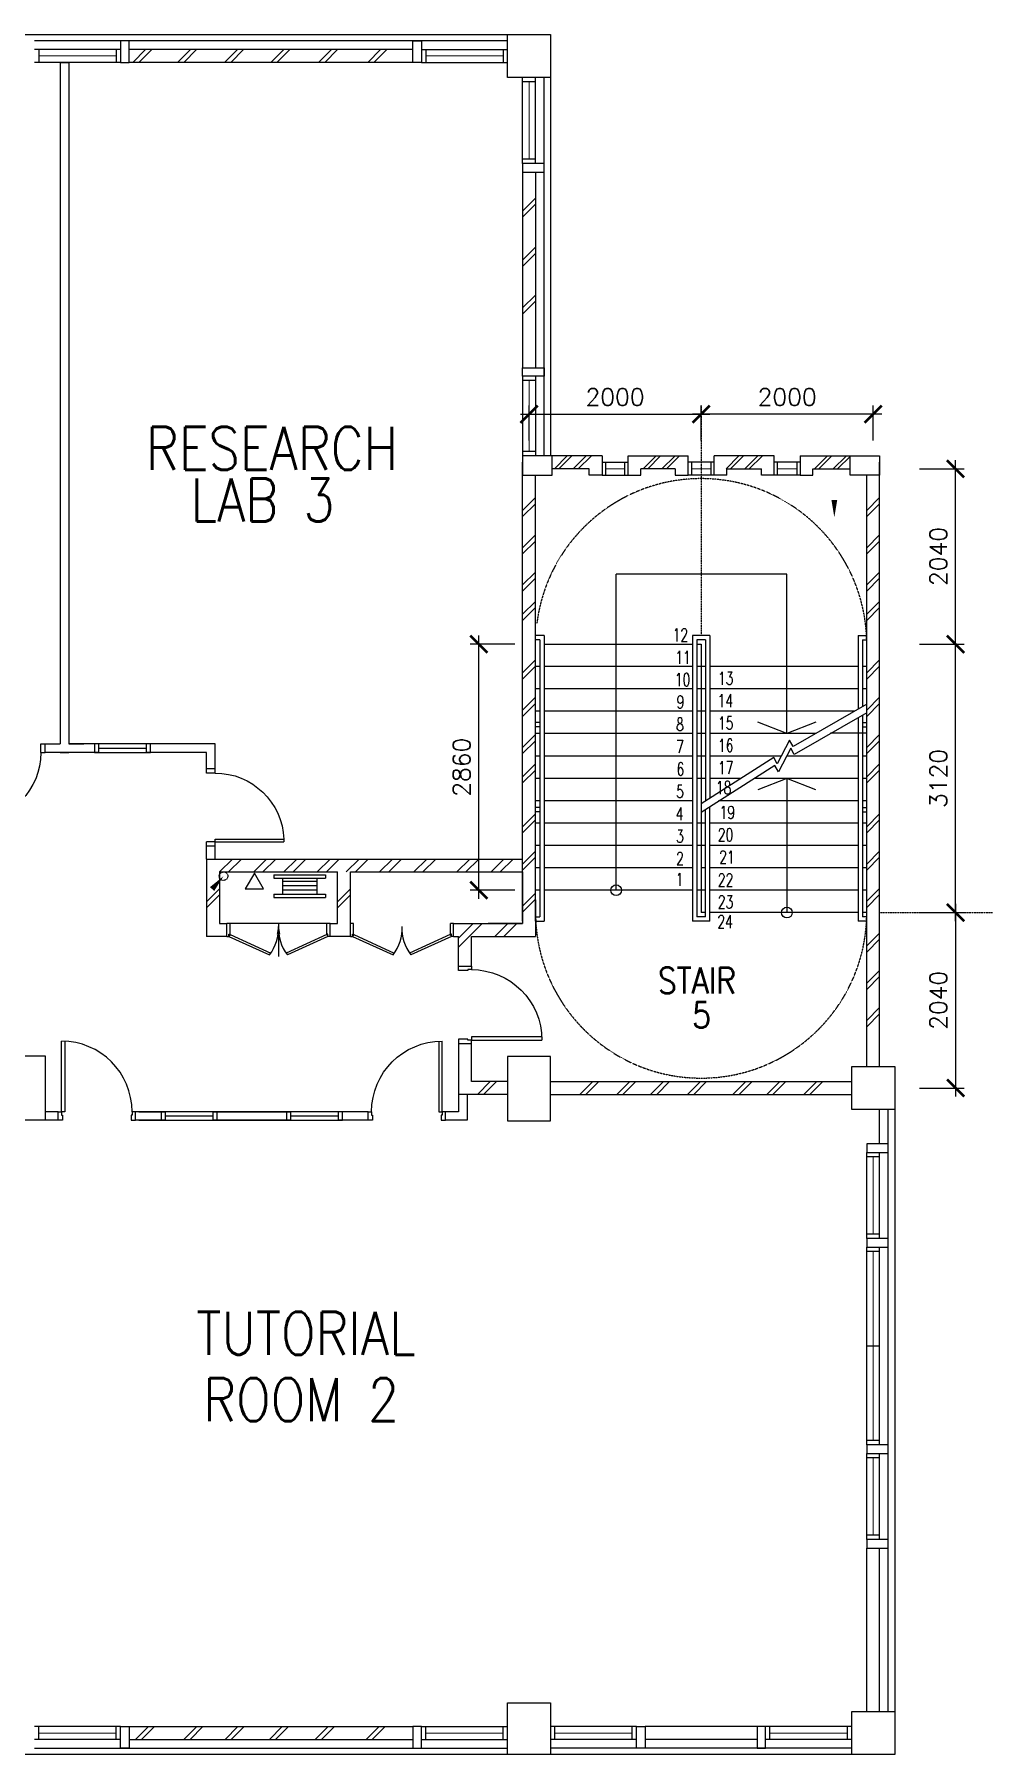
# Model space of a CAD drawing. Extents: x 1845062 to 1967303, y -845223 to -764674.
# Drawn here: x 1956165 to 1967303, y -784674 to -764674 of the extents above; entities that cross this region are included whole.
import ezdxf

# ---------------------------------------------------------------- set-up
doc = ezdxf.new("R2010")
doc.units = 0
doc.header["$LTSCALE"] = 12
doc.header["$MEASUREMENT"] = 0
doc.header["$PDSIZE"] = -2
for name, pattern in [('DASHDOT', [1, 0.5, -0.25, 0, -0.25]), ('DIVIDE', [1.25, 0.5, -0.25, 0, -0.25, 0, -0.25]), ('HIDDEN', [0.375, 0.25, -0.125])]:
    doc.linetypes.add(name, pattern=pattern)
doc.layers.get('0').update_dxf_attribs({"linetype": 'CONTINUOUS'})
doc.layers.get('DEFPOINTS').update_dxf_attribs({"linetype": 'CONTINUOUS'})
for name, color, linetype in [('-HR', 4, 'CONTINUOUS'), ('COL', 3, 'CONTINUOUS'), ('DIM', 7, 'CONTINUOUS'), ('DOOR', 5, 'CONTINUOUS'), ('DR', 7, 'CONTINUOUS'), ('H', 1, 'CONTINUOUS'), ('hatch', 7, 'CONTINUOUS'), ('LEG-T', 7, 'CONTINUOUS'), ('LINE', 7, 'CONTINUOUS'), ('partition', 7, 'CONTINUOUS'), ('PL', 5, 'CONTINUOUS'), ('stair', 7, 'CONTINUOUS'), ('T50', 4, 'CONTINUOUS'), ('WALL', 2, 'CONTINUOUS'), ('WIN', 5, 'CONTINUOUS'), ('WP', 50, 'DIVIDE')]:
    doc.layers.add(name, color=color, linetype=linetype)
doc.styles.add('ROMANS', font='romans')
doc.styles.get("Standard").update_dxf_attribs({"font": 'ROMANS.SHX'})
doc.dimstyles.new('STANDARD$0', dxfattribs={"dimscale": 0, "dimtxt": 8, "dimasz": 6, "dimexe": 1, "dimexo": 1, "dimgap": 3, "dimtad": 1, "dimdec": 0, "dimlfac": -1, "dimrnd": 1, "dimzin": 0, "dimdsep": 46, "dimtxsty": 'Standard', "dimcen": 0, "dimclrd": 5, "dimclre": 250, "dimadec": 0, "dimazin": 0, "dimtfac": 1, "dimtdec": 4, "dimtofl": 0, "dimtmove": 0, "dimatfit": 3, "dimfxl": 1, "dimtolj": 1, "dimtzin": 0, "dimarcsym": 0})

# ---------------------------------------------------------------- blocks, each defined once
blk = doc.blocks.new('FG')
at = {"layer": 'LINE', "linetype": 'Continuous'}
for points in [[(0, 0), (50, 0), (50, 100), (0, 100)], [(600, 0), (650, 0), (650, 100), (600, 100)]]:
    blk.add_lwpolyline(points, close=True, dxfattribs=at)
at = {"layer": 'LINE', "color": 5, "linetype": 'Continuous'}
for points in [[(600, 100), (50, 100)], [(50, 0), (600, 0)]]:
    blk.add_lwpolyline(points, dxfattribs=at)
at = {"layer": 'LINE', "color": 1, "linetype": 'Continuous'}
blk.add_lwpolyline([(50, 50), (600, 50)], dxfattribs=at)
blk = doc.blocks.new('_ARCHTICK')
at = {"color": 0, "linetype": 'ByBlock', "const_width": 0.15}
blk.add_lwpolyline([(-0.5, -0.5), (0.5, 0.5)], dxfattribs=at)
blk = doc.blocks.new('*D23')
at = {"color": 7, "lineweight": -2, "transparency": 16777216}
for p, q in [((2032382, -763691), (2032382, -760371)), ((2031962, -760471), (2032482, -760471)), ((2031962, -763591), (2032482, -763591))]:
    blk.add_line(p, q, dxfattribs=at)
at = {"layer": 'DEFPOINTS', "color": 0, "transparency": 16777216}
for p in [(2031862, -760471), (2032382, -760471), (2031862, -763591)]:
    blk.add_point(p, dxfattribs=at)
at = {"color": 7, "lineweight": -2, "transparency": 16777216, "xscale": 200, "yscale": 200, "zscale": 200}
for p, rotation in [((2032382, -760471), 90), ((2032382, -763591), 270)]:
    blk.add_blockref('_ARCHTICK', p, dxfattribs=dict(at, rotation=rotation))
at = {"color": 7, "transparency": 16777216, "insert": (2032182, -762031), "char_height": 200, "attachment_point": 5, "rotation": 90, "style": 'ROMANS'}
blk.add_mtext('\\A1;3120', dxfattribs=at)
blk = doc.blocks.new('*D24')
at = {"color": 7, "lineweight": -2, "transparency": 16777216}
for p, q in [((2032382, -760571), (2032382, -758331)), ((2031962, -758431), (2032482, -758431)), ((2031962, -760471), (2032482, -760471))]:
    blk.add_line(p, q, dxfattribs=at)
at = {"layer": 'DEFPOINTS', "color": 0, "transparency": 16777216}
for p in [(2031862, -758431), (2032382, -758431), (2031862, -760471)]:
    blk.add_point(p, dxfattribs=at)
at = {"color": 7, "lineweight": -2, "transparency": 16777216, "xscale": 200, "yscale": 200, "zscale": 200}
for p, rotation in [((2032382, -758431), 90), ((2032382, -760471), 270)]:
    blk.add_blockref('_ARCHTICK', p, dxfattribs=dict(at, rotation=rotation))
at = {"color": 7, "transparency": 16777216, "insert": (2032182, -759451), "char_height": 200, "attachment_point": 5, "rotation": 90, "style": 'ROMANS'}
blk.add_mtext('\\A1;2040', dxfattribs=at)
blk = doc.blocks.new('*D25')
at = {"color": 7, "lineweight": -2, "transparency": 16777216}
for p, q in [((2031962, -763591), (2032482, -763591)), ((2032382, -763491), (2032382, -765731)), ((2031962, -765631), (2032482, -765631))]:
    blk.add_line(p, q, dxfattribs=at)
at = {"layer": 'DEFPOINTS', "color": 0, "transparency": 16777216}
for p in [(2031862, -763591), (2031862, -765631), (2032382, -765631)]:
    blk.add_point(p, dxfattribs=at)
at = {"color": 7, "lineweight": -2, "transparency": 16777216, "xscale": 200, "yscale": 200, "zscale": 200}
for p, rotation in [((2032382, -763591), 90), ((2032382, -765631), 270)]:
    blk.add_blockref('_ARCHTICK', p, dxfattribs=dict(at, rotation=rotation))
at = {"color": 7, "transparency": 16777216, "insert": (2032182, -764611), "char_height": 200, "attachment_point": 5, "rotation": 90, "style": 'ROMANS'}
blk.add_mtext('\\A1;2040', dxfattribs=at)
blk = doc.blocks.new('*D26')
at = {"layer": 'DEFPOINTS', "color": 0, "transparency": 16777216}
for p in [(2029424, -757797), (2029424, -758201), (2031424, -758201)]:
    blk.add_point(p, dxfattribs=at)
at = {"layer": 'DIM', "color": 7, "lineweight": -2, "transparency": 16777216}
for p, q in [((2031524, -757797), (2029324, -757797)), ((2029424, -758101), (2029424, -757697)), ((2031424, -758101), (2031424, -757697))]:
    blk.add_line(p, q, dxfattribs=at)
at = {"layer": 'DIM', "color": 7, "lineweight": -2, "transparency": 16777216, "xscale": 200, "yscale": 200, "zscale": 200}
for p, rotation in [((2029424, -757797), 180.0000000117394), ((2031424, -757797), 1.173932950848666e-08)]:
    blk.add_blockref('_ARCHTICK', p, dxfattribs=dict(at, rotation=rotation))
at = {"layer": 'DIM', "color": 7, "transparency": 16777216, "insert": (2030424, -757597), "char_height": 200, "attachment_point": 5, "rotation": 0, "style": 'ROMANS'}
blk.add_mtext('\\A1;2000', dxfattribs=at)
blk = doc.blocks.new('*D27')
at = {"layer": 'DEFPOINTS', "color": 0, "transparency": 16777216}
for p in [(2029424, -757797), (2027424, -758201), (2029424, -758201)]:
    blk.add_point(p, dxfattribs=at)
at = {"layer": 'DIM', "color": 7, "lineweight": -2, "transparency": 16777216}
for p, q in [((2027324, -757797), (2029524, -757797)), ((2027424, -758101), (2027424, -757697)), ((2029424, -758101), (2029424, -757697))]:
    blk.add_line(p, q, dxfattribs=at)
at = {"layer": 'DIM', "color": 7, "lineweight": -2, "transparency": 16777216, "xscale": 200, "yscale": 200, "zscale": 200, "rotation": 180}
blk.add_blockref('_ARCHTICK', (2027424, -757797), dxfattribs=at)
at = {"layer": 'DIM', "color": 7, "lineweight": -2, "transparency": 16777216, "xscale": 200, "yscale": 200, "zscale": 200}
blk.add_blockref('_ARCHTICK', (2029424, -757797), dxfattribs=at)
at = {"layer": 'DIM', "color": 7, "transparency": 16777216, "insert": (2028424, -757597), "char_height": 200, "attachment_point": 5, "style": 'ROMANS'}
blk.add_mtext('\\A1;2000', dxfattribs=at)
blk = doc.blocks.new('*D28')
at = {"color": 7, "lineweight": -2, "transparency": 16777216}
for p, q in [((2026840, -763431), (2026840, -760371)), ((2027260, -760471), (2026740, -760471)), ((2027260, -763331), (2026740, -763331))]:
    blk.add_line(p, q, dxfattribs=at)
at = {"layer": 'DEFPOINTS', "color": 0, "transparency": 16777216}
for p in [(2026840, -760471), (2027360, -760471), (2027360, -763331)]:
    blk.add_point(p, dxfattribs=at)
at = {"color": 7, "lineweight": -2, "transparency": 16777216, "xscale": 200, "yscale": 200, "zscale": 200}
for p, rotation in [((2026840, -760471), 90), ((2026840, -763331), 270)]:
    blk.add_blockref('_ARCHTICK', p, dxfattribs=dict(at, rotation=rotation))
at = {"color": 7, "transparency": 16777216, "insert": (2026640, -761901), "char_height": 200, "attachment_point": 5, "rotation": 90, "style": 'ROMANS'}
blk.add_mtext('\\A1;2860', dxfattribs=at)
blk = doc.blocks.new('d900-1b1')
at = {"layer": 'DR'}
for p, q in [((40, 100), (40, 920)), ((80, 919), (80, 100)), ((0, 0), (0, 100)), ((0, 100), (40, 100)), ((50, 0), (0, 0)), ((80, 100), (40, 100)), ((40, 100), (40, 60)), ((40, 60), (50, 60)), ((50, 60), (50, 0)), ((860, 60), (850, 60)), ((850, 60), (850, 0)), ((850, 0), (900, 0)), ((860, 100), (860, 60)), ((900, 100), (860, 100)), ((900, 0), (900, 100))]:
    blk.add_line(p, q, dxfattribs=at)
blk.add_arc((40, 100), 820, 0, 90, dxfattribs=at)
blk = doc.blocks.new('D900')
at = {"layer": 'DOOR', "color": 7}
for p, q in [((50, 100), (50, 899)), ((80, 899), (50, 899)), ((80, 100), (80, 899)), ((0, 100), (0, 0)), ((0, 100), (50, 100)), ((0, 0), (50, 0)), ((50, 100), (50, 0)), ((50, 100), (80, 100)), ((850, 100), (850, 0)), ((850, 100), (900, 100)), ((850, 0), (900, 0)), ((900, 100), (900, 0))]:
    blk.add_line(p, q, dxfattribs=at)
blk.add_arc((50, 100), 800, 0, 87.8509, dxfattribs=at)
blk = doc.blocks.new('DR-900-B')
at = {"layer": 'DR'}
for p, q in [((0, 900), (-150, 900)), ((-150, 900), (-150, 860)), ((-150, 860), (-110, 860)), ((-110, 860), (-110, 850)), ((-110, 850), (0, 850)), ((0, 850), (0, 900)), ((-150, 40), (-970, 40)), ((-969, 80), (-150, 80)), ((-150, 80), (-150, 40)), ((-150, 40), (-110, 40)), ((-150, 0), (-150, 40)), ((0, 0), (-150, 0)), ((-110, 50), (0, 50)), ((-110, 40), (-110, 50)), ((0, 50), (0, 0))]:
    blk.add_line(p, q, dxfattribs=at)
blk.add_arc((-150, 40), 820, 90, 180, dxfattribs=at)
blk = doc.blocks.new('AM-STR1M-IT')
at = {"layer": 'COL'}
for points in [[(-3732, 7350), (-4075, 7350), (-4075, 7125), (-3732, 7125)], [(-3732, 7350), (-4075, 7350), (-4075, 7125), (-3732, 7125)], [(-268, 7350), (75, 7350), (75, 7125), (-268, 7125)]]:
    blk.add_lwpolyline(points, close=True, dxfattribs=at)
at = {"layer": 'H'}
for p, q in [((-3706, 7200), (-3556, 7350)), ((-3654.4, 7200), (-3504.4, 7350)), ((-3489.3, 7197.8), (-3339.3, 7347.8)), ((-3427.5, 7197.8), (-3277.5, 7347.8)), ((-2672.9, 7200), (-2522.9, 7350)), ((-2621.2, 7200), (-2471.2, 7350)), ((-2456.1, 7197.8), (-2306.1, 7347.8)), ((-2404.5, 7197.8), (-2254.5, 7347.8)), ((-1710.4, 7200), (-1560.4, 7350)), ((-1658.7, 7200), (-1508.7, 7350)), ((-1493.6, 7197.8), (-1343.6, 7347.8)), ((-1442, 7197.8), (-1292, 7347.8)), ((-681.7, 7200), (-531.7, 7350)), ((-630, 7200), (-480, 7350)), ((-465, 7197.8), (-315, 7347.8)), ((-413.3, 7197.8), (-263.3, 7347.8))]:
    blk.add_line(p, q, dxfattribs=at)
at = {"layer": 'hatch', "color": 1}
for p, q in [((-3925, 6865.5), (-4075, 6715.5)), ((75, 6865.5), (-75, 6715.5)), ((-3925, 6793.9), (-4075, 6643.9)), ((75, 6793.9), (-75, 6643.9)), ((-3925, 6431.5), (-4075, 6281.5)), ((75, 6431.5), (-75, 6281.5)), ((-3925, 6359.9), (-4075, 6209.9)), ((75, 6359.9), (-75, 6209.9)), ((-3925, 5998.6), (-4075, 5848.6)), ((-3925, 5927), (-4075, 5777)), ((75, 5998.6), (-75, 5848.6)), ((75, 5927), (-75, 5777)), ((-3925, 5657.9), (-4075, 5507.9)), ((75, 5657.9), (-75, 5507.9)), ((-3925, 5586.2), (-4075, 5436.2)), ((75, 5586.2), (-75, 5436.2)), ((-3925, 4976.5), (-4075, 4826.5)), ((-3925, 4904.9), (-4075, 4754.9)), ((75, 4976.5), (-75, 4826.5)), ((75, 4904.9), (-75, 4754.9)), ((-3925, 4542.5), (-4075, 4392.5)), ((-3925, 4470.9), (-4075, 4320.9)), ((75, 4542.5), (-75, 4392.5)), ((75, 4470.9), (-75, 4320.9)), ((-3925, 4109.6), (-4075, 3959.6)), ((-3925, 4038), (-4075, 3888)), ((75, 4109.6), (-75, 3959.6)), ((75, 4038), (-75, 3888)), ((-3925, 3768.9), (-4075, 3618.9)), ((-3925, 3697.2), (-4075, 3547.2)), ((75, 3768.9), (-75, 3618.9)), ((75, 3697.2), (-75, 3547.2)), ((-3925, 3188.5), (-4075, 3038.5)), ((-3925, 3116.9), (-4075, 2966.9)), ((75, 3188.5), (-75, 3038.5)), ((75, 3116.9), (-75, 2966.9)), ((-3925, 2754.5), (-4075, 2604.5)), ((-3925, 2682.9), (-4075, 2532.9)), ((75, 2754.5), (-75, 2604.5)), ((75, 2682.9), (-75, 2532.9)), ((-3925, 2265.5), (-4075, 2115.5)), ((75, 2321.6), (-75, 2171.6)), ((75, 2250), (-75, 2100)), ((-3925, 2193.9), (-4075, 2043.9)), ((75, 1801.5), (-75, 1651.5)), ((75, 1729.9), (-75, 1579.9)), ((75, 1367.5), (-75, 1217.5)), ((75, 1295.9), (-75, 1145.9)), ((75, 934.6), (-75, 784.6)), ((75, 863), (-75, 713))]:
    blk.add_line(p, q, dxfattribs=at)
at = {"layer": 'PL', "color": 5}
for p, q in [((-3150, 7275), (-2850, 7275)), ((-3112, 7275), (-3112, 7125)), ((-1850, 7275), (-2150, 7275)), ((-2112, 7275), (-2112, 7125)), ((-1888, 7275), (-1888, 7125)), ((-850, 7275), (-1150, 7275)), ((-888, 7275), (-888, 7125)), ((-3150, 7123.6), (-2850, 7123.6)), ((-1850, 7125), (-2150, 7125)), ((-850, 7125), (-1150, 7125))]:
    blk.add_line(p, q, dxfattribs=at)
at = {"layer": 'stair', "color": 5, "linetype": 'HIDDEN'}
for p, q in [((-2000, 7933.5), (-2000, 5260)), ((75, 2040), (1387.8, 2040))]:
    blk.add_line(p, q, dxfattribs=at)
at = {"layer": 'stair'}
for p, q in [((-2987.5, 2300), (-2987.5, 5973.6)), ((-1003.4, 5973.6), (-2987.5, 5973.6)), ((-1003.4, 4120), (-1003.4, 5973.6)), ((-3825, 5160), (-2100, 5160)), ((-2050, 5160), (-2000, 5160)), ((-2000, 5160), (-2000, 3360.7)), ((-2000, 5160), (-2000, 2040)), ((-3875, 4900), (-3925, 4900)), ((-2100, 4900), (-3825, 4900)), ((-2000, 4900), (-2050, 4900)), ((-1950, 4900), (-2000, 4900)), ((-1950, 4900), (-2000, 4900)), ((-175, 4900), (-1900, 4900)), ((-75, 4900), (-125, 4900)), ((-3875, 4640), (-3925, 4640)), ((-2100, 4640), (-3825, 4640)), ((-2000, 4640), (-2050, 4640)), ((-1950, 4640), (-2000, 4640)), ((-1950, 4640), (-2000, 4640)), ((-175, 4640), (-1900, 4640)), ((-75, 4640), (-125, 4640)), ((-3875, 4380), (-3925, 4380)), ((-2100, 4380), (-3825, 4380)), ((-2000, 4380), (-2050, 4380)), ((-1950, 4380), (-2000, 4380)), ((-1950, 4380), (-2000, 4380)), ((-216.7, 4380), (-1900, 4380)), ((-3875, 4120), (-3925, 4120)), ((-2100, 4120), (-3825, 4120)), ((-2000, 4120), (-2050, 4120)), ((-1950, 4120), (-2000, 4120)), ((-1950, 4120), (-2000, 4120)), ((-671.6, 4120), (-1900, 4120)), ((-75, 4127.5), (-495.7, 4127.5)), ((-3875, 3860), (-3925, 3860)), ((-2100, 3860), (-3825, 3860)), ((-2000, 3860), (-2050, 3860)), ((-1950, 3860), (-2000, 3860)), ((-1950, 3860), (-2000, 3860)), ((-1068.1, 3860), (-1900, 3860)), ((-175, 3860), (-1006.1, 3860)), ((-75, 3860), (-125, 3860)), ((-75, 3600), (-125, 3600)), ((-3875, 3600), (-3925, 3600)), ((-2100, 3600), (-3825, 3600)), ((-2000, 3600), (-2050, 3600)), ((-1950, 3600), (-2000, 3600)), ((-1950, 3600), (-1995.6, 3600)), ((-1536.4, 3600), (-1900, 3600)), ((-175, 3600), (-1378.1, 3600)), ((-1003.4, 3600), (-1003.4, 2040)), ((-3875, 3340), (-3925, 3340)), ((-2100, 3340), (-3825, 3340)), ((-175, 3340), (-1797.4, 3340)), ((-75, 3340), (-125, 3340)), ((-3875, 3080), (-3925, 3080)), ((-2100, 3080), (-3825, 3080)), ((-2000, 3080), (-2050, 3080)), ((-2000, 3080), (-2050, 3080)), ((-1950, 3080), (-2000, 3080)), ((-175, 3080), (-1900, 3080)), ((-75, 3080), (-125, 3080)), ((-3875, 2820), (-3925, 2820)), ((-2100, 2820), (-3825, 2820)), ((-2000, 2820), (-2050, 2820)), ((-2000, 2820), (-2050, 2820)), ((-1950, 2820), (-2000, 2820)), ((-175, 2820), (-1900, 2820)), ((-75, 2820), (-125, 2820)), ((-3875, 2560), (-3925, 2560)), ((-2100, 2560), (-3825, 2560)), ((-1950, 2560), (-2000, 2560)), ((-175, 2560), (-1900, 2560)), ((-75, 2560), (-125, 2560)), ((-3875, 2300), (-3925, 2300)), ((-2100, 2300), (-3825, 2300)), ((-2000, 2300), (-2050, 2300)), ((-1950, 2300), (-2000, 2300)), ((-175, 2300), (-1900, 2300)), ((-75, 2300), (-125, 2300)), ((-1950, 2040), (-2000, 2040)), ((-175, 2040), (-1900, 2040)), ((-75, 2040), (-125, 2040))]:
    blk.add_line(p, q, dxfattribs=at)
at = {"layer": 'stair', "color": 193}
for p, q in [((-3825, 5260), (-3925, 5260)), ((-3875, 5210), (-3925, 5210)), ((-3875, 5210), (-3875, 1990)), ((-3825, 5260), (-3825, 1940)), ((-2100, 5260), (-2100, 1940)), ((-1900, 5260), (-2100, 5260)), ((-2050, 5210), (-2050, 1990)), ((-1950, 5210), (-2050, 5210)), ((-1950, 5210), (-1950, 3335.7)), ((-1900, 5260), (-1900, 3367.7)), ((-175, 5260), (-175, 4403.9)), ((-175, 5260), (-75, 5260)), ((-125, 5210), (-125, 4432.4)), ((-125, 5210), (-75, 5210)), ((-3875, 4248.3), (-3925, 4248.3)), ((-175, 4303.3), (-175, 1940)), ((-125, 4331.9), (-125, 1990)), ((-125, 4248.3), (-75, 4248.3)), ((-3875, 4198.3), (-3925, 4198.3)), ((-125, 4198.3), (-75, 4198.3)), ((-3875, 3261.7), (-3925, 3261.7)), ((-3875, 3211.7), (-3925, 3211.7)), ((-1950, 1990), (-1950, 3235.1)), ((-1900, 1940), (-1900, 3267)), ((-125, 3261.7), (-75, 3261.7)), ((-125, 3211.7), (-75, 3211.7)), ((-3925, 1990), (-3875, 1990)), ((-3925, 1940), (-3825, 1940)), ((-1900, 1940), (-2100, 1940)), ((-1950, 1990), (-2050, 1990)), ((-75, 1940), (-175, 1940)), ((-75, 1990), (-125, 1990))]:
    blk.add_line(p, q, dxfattribs=at)
at = {"layer": 'stair'}
for points in [[(-75, 4461), (-930.3, 3972.1), (-971.6, 4044.4), (-1114.7, 3770.9), (-1156, 3843.1), (-2000, 3303.8)], [(-75, 4360.5), (-916.9, 3879.2), (-958.2, 3951.5), (-1101.3, 3678), (-1142.6, 3750.2), (-2000, 3203.2)]]:
    blk.add_lwpolyline(points, dxfattribs=at)
at = {"layer": 'stair', "color": 4, "linetype": 'Continuous'}
for points in [[(-666.4, 4254.8), (-1003.4, 4120), (-1340.5, 4254.8)], [(-666.4, 3465.2), (-1003.4, 3600), (-1340.5, 3465.2)]]:
    blk.add_lwpolyline(points, dxfattribs=at)
at = {"layer": 'stair', "color": 2, "linetype": 'Continuous'}
for centre in [(-2987.5, 2300), (-1003.4, 2040)]:
    blk.add_circle(centre, 62.5, dxfattribs=at)
at = {"layer": 'stair', "color": 1, "linetype": 'HIDDEN'}
for centre, start, end in [((-2000, 5160), 360, 172.83802), ((-2000, 2040.4), 180, 360)]:
    blk.add_arc(centre, 1925, start, end, dxfattribs=at)
at = {"layer": 'WALL'}
for p, q in [((-4075, 1940), (-4075, 7275)), ((-3150, 7350), (-3732, 7350)), ((-3150, 7350), (-3150, 7125)), ((-2850, 7350), (-2150, 7350)), ((-2850, 7125), (-2850, 7350)), ((-1150, 7350), (-1850, 7350)), ((-1150, 7125), (-1150, 7350)), ((-850, 7350), (-850, 7125)), ((-850, 7350), (-268, 7350)), ((75, 250), (75, 7275)), ((-3925, 1940), (-3925, 7125)), ((-3300, 7200), (-3732, 7200)), ((-3300, 7125), (-3300, 7200)), ((-3150, 7125), (-3300, 7125)), ((-2850, 7125), (-2700, 7125)), ((-2700, 7125), (-2700, 7200)), ((-2300, 7200), (-2700, 7200)), ((-2300, 7200), (-2300, 7125)), ((-1700, 7200), (-1300, 7200)), ((-1700, 7125), (-1700, 7200)), ((-1300, 7125), (-1300, 7200)), ((-1150, 7125), (-1300, 7125)), ((-850, 7125), (-700, 7125)), ((-700, 7125), (-700, 7200)), ((-75, 250), (-75, 7125))]:
    blk.add_line(p, q, dxfattribs=at)
for points in [[(-2300, 7125), (-2150, 7125), (-2150, 7350)], [(-1700, 7125), (-1850, 7125), (-1850, 7350)], [(-700, 7200), (-268, 7200)]]:
    blk.add_lwpolyline(points, dxfattribs=at)
at = {"layer": 'WIN'}
for p, q in [((-2888, 7125), (-2888, 7275)), ((-1112, 7125), (-1112, 7275)), ((-1300, 7125), (-1300, 7200))]:
    blk.add_line(p, q, dxfattribs=at)
at = {"layer": 'WIN', "const_width": 10, "flags": 128}
for points in [[(-3112, 7200), (-2888, 7200)], [(-1888, 7200), (-2112, 7200)], [(-888, 7200), (-1112, 7200)]]:
    blk.add_lwpolyline(points, dxfattribs=at)
at = {"layer": 'stair', "color": 7, "linetype": 'Continuous', "style": 'ROMANS', "width": 0.7}
for s, p in [('12', (-2330.8, 5193.1)), ('11', (-2300.8, 4933.1)), ('10', (-2305.8, 4673.1)), ('13', (-1803.9, 4688.7)), ('9', (-2285.8, 4413.1)), ('14', (-1808.9, 4428.7)), ('8', (-2290.8, 4153.1)), ('15', (-1803.9, 4168.7)), ('7', (-2290.8, 3893.1)), ('16', (-1803.9, 3908.7)), ('6', (-2285.8, 3633.1)), ('17', (-1803.9, 3648.7)), ('5', (-2290.8, 3373.1)), ('18', (-1829, 3416.4)), ('4', (-2295.8, 3113.1)), ('19', (-1786, 3128.7)), ('3', (-2290.8, 2853.1)), ('20', (-1806, 2868.7)), ('2', (-2290.8, 2593.1)), ('21', (-1790, 2608.7)), ('1', (-2295.8, 2349.1)), ('22', (-1806, 2343.4)), ('23', (-1806, 2088.7)), ('24', (-1811, 1859.4))]:
    blk.add_text(s, height=150, dxfattribs=at).set_placement(p)
at = {"layer": 'T50', "color": 2, "style": 'ROMANS', "width": 0.85}
for s, p in [('STAIR', (-2503, 1099.6)), ('5', (-2103.7, 699.7))]:
    blk.add_text(s, height=300, dxfattribs=at).set_placement(p)
for base, p1, p2, angle, picture, middle in [((957.5, 7200), (437.5, 5160), (437.5, 7200), 90, '*D24', (757.5, 6180)), ((-4584.4, 5160), (-4064.3, 2300), (-4064.3, 5160), 90, '*D28', (-4784.4, 3730)), ((957.5, 5160), (437.5, 2040), (437.5, 5160), 90, '*D23', (757.5, 3600)), ((957.5, 0), (437.5, 2040), (437.5, 0), 270, '*D25', (757.5, 1020))]:
    dim = blk.add_linear_dim(base=base, p1=p1, p2=p2, angle=angle, dimstyle='STANDARD$0', override={"dimscale": 100, "dimtxt": 2, "dimasz": 2, "dimgap": 1, "dimtxsty": 'ROMANS', "dimblk": 'ARCHTICK', "dimdle": 1, "dimclrd": 7, "dimclre": 7, "dimclrt": 7, "dimtdec": 0, "dimtmove": 2})
    dim.commit()
    dim.dimension.update_dxf_attribs({"geometry": picture, "text_midpoint": middle, "insert": (-2031424.3, 765630.8)})
at = {"layer": 'DIM'}
for p1, distance, picture, middle in [((-4000, 7429.6), 403.9, '*D27', (-3000, 8033.5)), ((0, 7429.6), -403.9, '*D26', (-1000, 8033.5))]:
    dim = blk.add_aligned_dim(p1=p1, p2=(-2000, 7429.6), distance=distance, dimstyle='STANDARD$0', override={"dimscale": 100, "dimtxt": 2, "dimasz": 2, "dimgap": 1, "dimtxsty": 'ROMANS', "dimblk": 'ARCHTICK', "dimdle": 1, "dimclrd": 7, "dimclre": 7, "dimclrt": 7, "dimtdec": 0, "dimtmove": 2}, dxfattribs=at)
    dim.commit()
    dim.dimension.update_dxf_attribs({"geometry": picture, "text_midpoint": middle, "insert": (-2031424.3, 765630.8)})

msp = doc.modelspace()

# ---------------------------------------------------------------- linework, layer by layer
at = {"layer": '-HR', "color": 0}
for p, q in [((1958948.3, -774443.7), (1959548.3, -774443.7)), ((1958948.3, -774443.7), (1958948.3, -774483.7)), ((1958948.3, -774483.7), (1959548.3, -774483.7)), ((1959048.3, -774483.7), (1959048.3, -774669.1)), ((1959048.3, -774519.1), (1959448.3, -774519.1)), ((1959048.3, -774569.1), (1959448.3, -774569.1)), ((1959448.3, -774483.7), (1959448.3, -774669.1)), ((1959548.3, -774443.7), (1959548.3, -774483.7)), ((1958948.3, -774669.1), (1959548.3, -774669.1)), ((1958948.3, -774669.1), (1958948.3, -774709.1)), ((1958948.3, -774709.1), (1959548.3, -774709.1)), ((1959048.3, -774619.1), (1959448.3, -774619.1)), ((1959548.3, -774669.1), (1959548.3, -774709.1))]:
    msp.add_line(p, q, dxfattribs=at)
at = {"layer": '-HR', "color": 0, "elevation": 0}
msp.add_lwpolyline([(1958615.7, -774608.5), (1958827.4, -774608.5), (1958721.5, -774425.2)], close=True, dxfattribs=at)
at = {"color": 0}
for p, q in [((1961664.7, -764749.1), (1956164.7, -764749.1)), ((1962089.7, -769574.1), (1962089.7, -765174.1)), ((1966089.7, -784174.1), (1966089.7, -777174.1)), ((1956164.7, -784599.1), (1961664.7, -784599.1)), ((1965664.7, -784599.1), (1962164.7, -784599.1))]:
    msp.add_line(p, q, dxfattribs=at)
at = {"color": 0, "linetype": 'Continuous'}
msp.add_line((1956464.7, -764999.1), (1956564.7, -764999.1), dxfattribs=at)
at = {"layer": 'COL', "color": 0}
for points in [[(1961664.7, -764674.1), (1962164.7, -764674.1), (1962164.7, -765174.1), (1961664.7, -765174.1)], [(1955539.7, -776549.1), (1956289.7, -776549.1), (1956289.7, -777299.1), (1955539.7, -777299.1)], [(1962164.7, -777307.2), (1962164.7, -776557.2), (1961664.7, -776557.2), (1961664.7, -777307.2)], [(1965664.7, -776674.1), (1966164.7, -776674.1), (1966164.7, -777174.1), (1965664.7, -777174.1)], [(1962164.7, -784074.1), (1962164.7, -784674.1), (1961664.7, -784674.1), (1961664.7, -784074.1)], [(1965664.7, -784174.1), (1966164.7, -784174.1), (1966164.7, -784674.1), (1965664.7, -784674.1)]]:
    msp.add_lwpolyline(points, close=True, dxfattribs=at)
at = {"layer": 'DEFPOINTS', "color": 0, "linetype": 'Continuous', "elevation": 0}
for points in [[(1958164.7, -774261.6), (1958164.7, -774111.6)], [(1958264.7, -774261.6), (1958264.7, -774111.6)]]:
    msp.add_lwpolyline(points, dxfattribs=at)
at = {"layer": 'DEFPOINTS', "color": 0, "linetype": 'Continuous'}
for points in [[(1961094.1, -775507.2), (1961094.1, -775161.6)], [(1961244.1, -775507.2), (1961244.1, -775161.6)]]:
    msp.add_lwpolyline(points, dxfattribs=at)
at = {"layer": 'DOOR', "color": 0}
for p, q in [((1958401.1, -775161.6), (1958426.1, -775161.6)), ((1958426.1, -775161.6), (1958426.1, -775136.6)), ((1958426.1, -775136.6), (1958439.1, -775136.6)), ((1958439.9, -775140.8), (1958426.1, -775161.6)), ((1958426.1, -775161.6), (1958897.1, -775374.9)), ((1958439.1, -775136.6), (1958439.1, -775011.6)), ((1958439.9, -775140.8), (1958912, -775354.8)), ((1959562.2, -775140.8), (1959090.2, -775354.8)), ((1959576.1, -775161.6), (1959105.1, -775374.9)), ((1959562.2, -775140.8), (1959576.1, -775161.6)), ((1959563.1, -775136.6), (1959563.1, -775011.6)), ((1959601.1, -775011.6), (1959563.1, -775011.6)), ((1959576.1, -775136.6), (1959563.1, -775136.6)), ((1959576.1, -775161.6), (1959576.1, -775136.6)), ((1959601.1, -775161.6), (1959576.1, -775161.6)), ((1959837.5, -775161.6), (1959862.5, -775161.6)), ((1959875.5, -775011.6), (1959839.7, -775011.6)), ((1959862.5, -775161.6), (1959862.5, -775136.6)), ((1959862.5, -775136.6), (1959875.5, -775136.6)), ((1959876.3, -775140.8), (1959862.5, -775161.6)), ((1959862.5, -775161.6), (1960333.4, -775374.9)), ((1959875.5, -775136.6), (1959875.5, -775011.6)), ((1959876.3, -775140.8), (1960348.3, -775354.8)), ((1960998.6, -775140.8), (1960526.6, -775354.8)), ((1961012.5, -775161.6), (1960541.5, -775374.9)), ((1960998.6, -775140.8), (1961012.5, -775161.6)), ((1960999.5, -775136.6), (1960999.5, -775011.6)), ((1961037.5, -775011.6), (1960999.5, -775011.6)), ((1961012.5, -775136.6), (1960999.5, -775136.6)), ((1961012.5, -775161.6), (1961012.5, -775136.6)), ((1961037.5, -775161.6), (1961012.5, -775161.6))]:
    msp.add_line(p, q, dxfattribs=at)
for centre, start, end in [((1958503.7, -775067.9), 322.03455, 2.4491), ((1959498.5, -775067.9), 177.5509, 217.96545), ((1959940.1, -775067.9), 322.03455, 2.4491), ((1960934.9, -775067.9), 177.5509, 217.96545)]:
    msp.add_arc(centre, 499, start, end, dxfattribs=at)
at = {"layer": 'DR', "color": 0}
msp.add_line((1959002.2, -775011.6), (1959002.2, -775396), dxfattribs=at)
at = {"layer": 'H', "color": 0}
for p, q in [((1958314.7, -774607.8), (1958164.7, -774757.8)), ((1958314.7, -774678.5), (1958164.7, -774828.5)), ((1959838.6, -774607.8), (1959688.6, -774757.8)), ((1959838.6, -774678.5), (1959688.6, -774828.5))]:
    msp.add_line(p, q, dxfattribs=at)
at = {"layer": 'hatch', "color": 0}
for p, q in [((1957307.7, -764999.1), (1957457.7, -764849.1)), ((1957379.3, -764999.1), (1957529.3, -764849.1)), ((1957828.4, -764999.1), (1957978.4, -764849.1)), ((1957900, -764999.1), (1958050, -764849.1)), ((1958374.8, -764999.1), (1958524.8, -764849.1)), ((1958446.4, -764999.1), (1958596.4, -764849.1)), ((1958912.6, -764999.1), (1959062.6, -764849.1)), ((1958984.2, -764999.1), (1959134.2, -764849.1)), ((1959467.5, -764999.1), (1959617.5, -764849.1)), ((1959539.1, -764999.1), (1959689.1, -764849.1)), ((1960039.4, -764999.1), (1960189.4, -764849.1)), ((1960111.1, -764999.1), (1960261.1, -764849.1)), ((1961839.7, -766727.7), (1961989.7, -766577.7)), ((1961839.7, -766799.4), (1961989.7, -766649.4)), ((1961839.7, -767299.7), (1961989.7, -767149.7)), ((1961839.7, -767371.3), (1961989.7, -767221.3)), ((1961839.7, -767854.6), (1961989.7, -767704.6)), ((1961839.7, -767926.2), (1961989.7, -767776.2)), ((1958315.8, -774411.6), (1958465.8, -774261.6)), ((1958421.9, -774411.6), (1958571.9, -774261.6)), ((1958714.3, -774411.6), (1958864.3, -774261.6)), ((1958820.3, -774411.6), (1958970.3, -774261.6)), ((1959064.9, -774411.6), (1959214.9, -774261.6)), ((1959171, -774411.6), (1959321, -774261.6)), ((1959453, -774411.6), (1959603, -774261.6)), ((1959559, -774411.6), (1959709, -774261.6)), ((1959789.9, -774411.6), (1959939.9, -774261.6)), ((1959896, -774411.6), (1960046, -774261.6)), ((1960177, -774411.6), (1960327, -774261.6)), ((1960283, -774411.6), (1960433, -774261.6)), ((1960575.4, -774411.6), (1960725.4, -774261.6)), ((1960681.5, -774411.6), (1960831.5, -774261.6)), ((1961074.3, -774411.6), (1961224.3, -774261.6)), ((1961180.3, -774411.6), (1961330.3, -774261.6)), ((1961472.7, -774411.6), (1961622.7, -774261.6)), ((1961578.8, -774411.6), (1961728.8, -774261.6)), ((1959601.1, -775011.6), (1958403.3, -775011.6)), ((1961094.1, -775287.8), (1961370.3, -775011.6)), ((1961094.1, -775181.8), (1961264.3, -775011.6)), ((1961516.9, -775161.6), (1961666.9, -775011.6)), ((1961622.9, -775161.6), (1961772.9, -775011.6)), ((1961464.3, -776849.1), (1961314.3, -776999.1)), ((1961536, -776849.1), (1961386, -776999.1)), ((1962654, -776849.1), (1962504, -776999.1)), ((1962725.7, -776849.1), (1962575.7, -776999.1)), ((1963084, -776849.1), (1962934, -776999.1)), ((1963155.7, -776849.1), (1963005.7, -776999.1)), ((1963477, -776849.1), (1963327, -776999.1)), ((1963548.7, -776849.1), (1963398.7, -776999.1)), ((1963907, -776849.1), (1963757, -776999.1)), ((1963978.7, -776849.1), (1963828.7, -776999.1)), ((1964435, -776849.1), (1964285, -776999.1)), ((1964506.7, -776849.1), (1964356.7, -776999.1)), ((1964828, -776849.1), (1964678, -776999.1)), ((1964899.7, -776849.1), (1964749.7, -776999.1)), ((1965258, -776849.1), (1965108, -776999.1)), ((1965329.7, -776849.1), (1965179.7, -776999.1)), ((1957489.6, -784349.1), (1957339.6, -784499.1)), ((1957561.2, -784349.1), (1957411.2, -784499.1)), ((1958052, -784349.1), (1957902, -784499.1)), ((1958123.7, -784349.1), (1957973.7, -784499.1)), ((1958530.1, -784349.1), (1958380.1, -784499.1)), ((1958601.7, -784349.1), (1958451.7, -784499.1)), ((1959045.7, -784349.1), (1958895.7, -784499.1)), ((1959117.3, -784349.1), (1958967.3, -784499.1)), ((1959580, -784349.1), (1959430, -784499.1)), ((1959651.6, -784349.1), (1959501.6, -784499.1)), ((1960170.6, -784349.1), (1960020.6, -784499.1)), ((1960242.2, -784349.1), (1960092.2, -784499.1))]:
    msp.add_line(p, q, dxfattribs=at)
at = {"layer": 'hatch', "color": 0, "linetype": 'Continuous'}
msp.add_line((1956464.7, -773023.8), (1956564.7, -773023.8), dxfattribs=at)
at = {"layer": 'hatch', "color": 0}
msp.add_solid([(1958981.3, -775136.6), (1959023, -775136.6), (1959002.2, -775011.6)], dxfattribs=at)
at = {"layer": 'LEG-T', "color": 0}
msp.add_solid([(1965496.2, -770089.3), (1965429.5, -770089.3), (1965462.8, -770289.3)], dxfattribs=at)
at = {"layer": 'LINE', "color": 0, "linetype": 'Continuous'}
for p, q in [((1895164.7, -764674.1), (1961664.7, -764674.1)), ((1962164.7, -765174.1), (1962164.7, -769574.1)), ((1961839.7, -774984.1), (1961839.7, -775011.6)), ((1966164.7, -777174.1), (1966164.7, -784174.1)), ((1965664.7, -784674.1), (1936164.7, -784674.1))]:
    msp.add_line(p, q, dxfattribs=at)
at = {"layer": 'partition', "color": 0}
for p, q in [((1956464.7, -764999.1), (1956464.7, -772923.8)), ((1956564.7, -764999.1), (1956564.7, -772923.8)), ((1956289.7, -772923.8), (1956464.7, -772923.8)), ((1956564.7, -772923.8), (1956739.7, -772923.8)), ((1957379.7, -777199.1), (1957689.7, -777199.1)), ((1958239.7, -777199.1), (1959144.1, -777199.1)), ((1957379.7, -777299.1), (1957689.7, -777299.1)), ((1958239.7, -777299.1), (1959144.1, -777299.1))]:
    msp.add_line(p, q, dxfattribs=at)
at = {"layer": 'partition', "color": 0, "linetype": 'Continuous', "elevation": 0}
for points in [[(1956914.7, -772923.8), (1956564.7, -772923.8)], [(1958264.7, -773211.6), (1958264.7, -772923.8), (1957464.7, -772923.8)], [(1956914.7, -773023.8), (1956289.7, -773023.8)], [(1958164.7, -773211.6), (1958164.7, -773023.8), (1957464.7, -773023.8)]]:
    msp.add_lwpolyline(points, dxfattribs=at)
at = {"layer": 'partition', "color": 0}
for points in [[(1961094.1, -776999.1), (1961094.1, -777199.1), (1960944.1, -777199.1)], [(1961194.1, -776999.1), (1961194.1, -777299.1), (1960944.1, -777299.1)], [(1956439.7, -777199.1), (1956289.7, -777199.1)], [(1957689.7, -777199.1), (1957339.7, -777199.1)], [(1959144.1, -777199.1), (1958239.7, -777199.1)], [(1960044.1, -777199.1), (1959694.1, -777199.1)], [(1956439.7, -777299.1), (1956289.7, -777299.1)], [(1957689.7, -777299.1), (1957339.7, -777299.1)], [(1959144.1, -777299.1), (1958239.7, -777299.1)], [(1960044.1, -777299.1), (1959694.1, -777299.1)]]:
    msp.add_lwpolyline(points, dxfattribs=at)
at = {"layer": 'WALL', "color": 0}
for p, q in [((1960564.7, -764849.1), (1957264.7, -764849.1)), ((1960564.7, -764999.1), (1957264.7, -764999.1)), ((1961839.7, -766274.1), (1961839.7, -768549.1)), ((1961989.7, -766274.1), (1961989.7, -768549.1)), ((1958164.7, -774261.6), (1961839.7, -774261.6)), ((1958164.7, -774261.6), (1958164.7, -775161.6)), ((1958314.7, -774411.6), (1958314.7, -775011.6)), ((1958314.7, -774411.6), (1959689.7, -774411.6)), ((1959689.7, -775011.6), (1959689.7, -774411.6)), ((1959839.7, -775161.6), (1959839.7, -774411.6)), ((1959839.7, -774411.6), (1961839.7, -774411.6)), ((1961839.7, -774411.6), (1961839.7, -775011.6)), ((1961989.7, -774734.5), (1961989.7, -774999.1)), ((1961989.7, -774999.1), (1961989.7, -775161.6)), ((1958396.1, -775161.6), (1958164.7, -775161.6)), ((1958314.7, -775011.6), (1958403.3, -775011.6)), ((1958403.3, -775161.6), (1958403.3, -775011.6)), ((1959601.1, -775161.6), (1959601.1, -775011.6)), ((1959601.1, -775011.6), (1959689.7, -775011.6)), ((1959839.7, -775161.6), (1959601.1, -775161.6)), ((1959689.7, -775161.6), (1959689.7, -775161.6)), ((1961037.5, -775161.6), (1961037.5, -775011.6)), ((1961037.5, -775011.6), (1961839.7, -775011.6)), ((1961037.5, -775161.6), (1961094.1, -775161.6)), ((1961244.1, -775161.6), (1961989.7, -775161.6)), ((1961839.7, -775011.6), (1961438.6, -775011.6)), ((1961094.1, -776407.2), (1961244.1, -776407.2)), ((1961094.1, -776407.2), (1961094.1, -776999.1)), ((1961244.1, -776849.1), (1961244.1, -776407.2, 0)), ((1961664.7, -776999.1), (1961094.1, -776999.1)), ((1961664.7, -776849.1), (1961244.1, -776849.1)), ((1962164.7, -776849.1), (1965664.7, -776849.1)), ((1962164.7, -776999.1), (1965664.7, -776999.1)), ((1965989.7, -777574.1), (1965989.7, -777174.1)), ((1965839.7, -784174.1), (1965839.7, -782274.1)), ((1965989.7, -784174.1), (1965989.7, -782274.1))]:
    msp.add_line(p, q, dxfattribs=at)
for points in [[(1957164.7, -764749.1), (1957164.7, -764999.1), (1957264.7, -764999.1), (1957264.7, -764749.1)], [(1960664.7, -764749.1), (1960664.7, -764999.1), (1960564.7, -764999.1), (1960564.7, -764749.1)], [(1962089.7, -766174.1), (1961839.7, -766174.1), (1961839.7, -766274.1), (1962089.7, -766274.1)], [(1962089.7, -768649.1), (1961839.7, -768649.1), (1961839.7, -768549.1), (1962089.7, -768549.1)], [(1966089.7, -777574.1), (1965839.7, -777574.1), (1965839.7, -777674.1), (1966089.7, -777674.1)], [(1966089.7, -778674.1), (1965839.7, -778674.1), (1965839.7, -778774.1), (1966089.7, -778774.1)], [(1966089.7, -781074.1), (1965839.7, -781074.1), (1965839.7, -781174.1), (1966089.7, -781174.1)], [(1966089.7, -782174.1), (1965839.7, -782174.1), (1965839.7, -782274.1), (1966089.7, -782274.1)], [(1957164.7, -784599.1), (1957164.7, -784349.1), (1957264.7, -784349.1), (1957264.7, -784599.1)], [(1960664.7, -784599.1), (1960664.7, -784349.1), (1960564.7, -784349.1), (1960564.7, -784599.1)], [(1963164.7, -784599.1), (1963164.7, -784349.1), (1963264.7, -784349.1), (1963264.7, -784599.1)], [(1964664.7, -784599.1), (1964664.7, -784349.1), (1964564.7, -784349.1), (1964564.7, -784599.1)]]:
    msp.add_lwpolyline(points, close=True, dxfattribs=at)
at = {"layer": 'WIN', "color": 0}
for p, q in [((1957164.7, -764849.1), (1956164.7, -764849.1)), ((1957164.7, -764999.1), (1956164.7, -764999.1)), ((1956214.7, -764849.1), (1956214.7, -764999.1)), ((1957114.7, -764849.1), (1957114.7, -764999.1)), ((1960664.7, -764849.1), (1961664.7, -764849.1)), ((1960664.7, -764999.1), (1961664.7, -764999.1)), ((1960714.7, -764849.1), (1960714.7, -764999.1)), ((1961614.7, -764849.1), (1961614.7, -764999.1)), ((1961614.7, -764849.1), (1961614.7, -764999.1)), ((1961839.7, -766174.1), (1961839.7, -765174.1)), ((1961989.7, -766174.1), (1961989.7, -765174.1)), ((1961989.7, -765224.1), (1961839.7, -765224.1)), ((1961989.7, -766124.1), (1961839.7, -766124.1)), ((1961839.7, -768649.1), (1961839.7, -769649.1)), ((1961989.7, -768699.1), (1961839.7, -768699.1)), ((1961989.7, -768649.1), (1961989.7, -769574.1)), ((1961989.7, -769524.1), (1961839.7, -769524.1)), ((1965839.7, -778674.1), (1965839.7, -777674.1)), ((1965989.7, -777724.1), (1965839.7, -777724.1)), ((1965989.7, -778674.1), (1965989.7, -777674.1)), ((1965989.7, -778624.1), (1965839.7, -778624.1)), ((1965839.7, -781074.1), (1965839.7, -778774.1)), ((1965989.7, -781074.1), (1965989.7, -778774.1)), ((1965989.7, -778824.1), (1965839.7, -778824.1)), ((1965989.7, -779924.1), (1965839.7, -779924.1)), ((1965989.7, -781024.1), (1965839.7, -781024.1)), ((1965839.7, -782174.1), (1965839.7, -781174.1)), ((1965989.7, -782174.1), (1965989.7, -781174.1)), ((1965989.7, -781224.1), (1965839.7, -781224.1)), ((1965989.7, -782124.1), (1965839.7, -782124.1)), ((1957164.7, -784349.1), (1956164.7, -784349.1)), ((1956214.7, -784499.1), (1956214.7, -784349.1)), ((1957114.7, -784499.1), (1957114.7, -784349.1)), ((1957264.7, -784349.1), (1960564.7, -784349.1)), ((1960664.7, -784349.1), (1961664.7, -784349.1)), ((1960714.7, -784499.1), (1960714.7, -784349.1)), ((1961614.7, -784499.1), (1961614.7, -784349.1)), ((1963164.7, -784349.1), (1962164.7, -784349.1)), ((1962214.7, -784499.1), (1962214.7, -784349.1)), ((1963114.7, -784499.1), (1963114.7, -784349.1)), ((1965664.7, -784349.1), (1963264.7, -784349.1)), ((1964714.7, -784499.1), (1964714.7, -784349.1)), ((1965614.7, -784499.1), (1965614.7, -784349.1)), ((1957164.7, -784499.1), (1956164.7, -784499.1)), ((1957264.7, -784499.1), (1960564.7, -784499.1)), ((1960664.7, -784499.1), (1961664.7, -784499.1)), ((1963164.7, -784499.1), (1962164.7, -784499.1)), ((1964564.7, -784499.1), (1963264.7, -784499.1)), ((1965664.7, -784499.1), (1964664.7, -784499.1))]:
    msp.add_line(p, q, dxfattribs=at)
at = {"layer": 'WIN', "color": 0, "const_width": 10, "flags": 128}
for points in [[(1957114.7, -764924.1), (1956214.7, -764924.1)], [(1960714.7, -764924.1), (1961614.7, -764924.1)], [(1961914.7, -766124.1), (1961914.7, -765224.1)], [(1961914.7, -768699.1), (1961914.7, -769524.1)], [(1965914.7, -778624.1), (1965914.7, -777724.1)], [(1965914.7, -781024.1), (1965914.7, -778824.1)], [(1965914.7, -781224.1), (1965914.7, -782124.1)], [(1957114.7, -784424.1), (1956214.7, -784424.1)], [(1960714.7, -784424.1), (1961614.7, -784424.1)], [(1963114.7, -784424.1), (1962214.7, -784424.1)], [(1965614.7, -784424.1), (1964714.7, -784424.1)]]:
    msp.add_lwpolyline(points, dxfattribs=at)
at = {"layer": 'WP', "color": 0, "linetype": 'DASHDOT'}
msp.add_circle((1958362.8, -774460.9), 50, dxfattribs=at)
at = {"layer": 'WP', "color": 0, "linetype": 'Continuous'}
msp.add_solid([(1958205.2, -774588.5), (1958255.1, -774632.7), (1958362.8, -774460.9)], dxfattribs=at)

# ---------------------------------------------------------------- block references
at = {"layer": 'DR', "color": 0, "rotation": 359.9999999599794}
msp.add_blockref('d900-1b1', (1956439.7, -777299.1), dxfattribs=at)
at = {"layer": 'DR', "color": 0, "xscale": -1, "rotation": 4.002062681252028e-08}
msp.add_blockref('d900-1b1', (1960944.1, -777299.1), dxfattribs=at)
at = {"layer": 'LINE', "color": 0}
msp.add_blockref('AM-STR1M-IT', (1965914.7, -776924.1), dxfattribs=at)
at = {"layer": 'LINE', "color": 0, "linetype": 'Continuous'}
for p in [(1956864.7, -773023.8), (1957639.7, -777299.1), (1959094.1, -777299.1)]:
    msp.add_blockref('FG', p, dxfattribs=at)
at = {"layer": 'stair', "color": 0, "xscale": -1}
for p, rotation in [((1955389.7, -772923.8), 180), ((1958164.7, -774111.6), 270)]:
    msp.add_blockref('D900', p, dxfattribs=dict(at, rotation=rotation))
at = {"layer": 'WALL', "color": 0, "xscale": -1}
msp.add_blockref('DR-900-B', (1961094.1, -776407.2), dxfattribs=at)

# ---------------------------------------------------------------- texts
at = {"layer": 'T50', "color": 0, "style": 'ROMANS', "width": 0.85}
for s, p in [('RESEARCH', (1957459.8, -769738.1)), ('LAB 3', (1957979.1, -770337)), ('TUTORIAL', (1958047.5, -780024.4)), ('ROOM 2', (1958127.6, -780796.7))]:
    msp.add_text(s, height=500, dxfattribs=at).set_placement(p)

doc.saveas('drawing.dxf')
